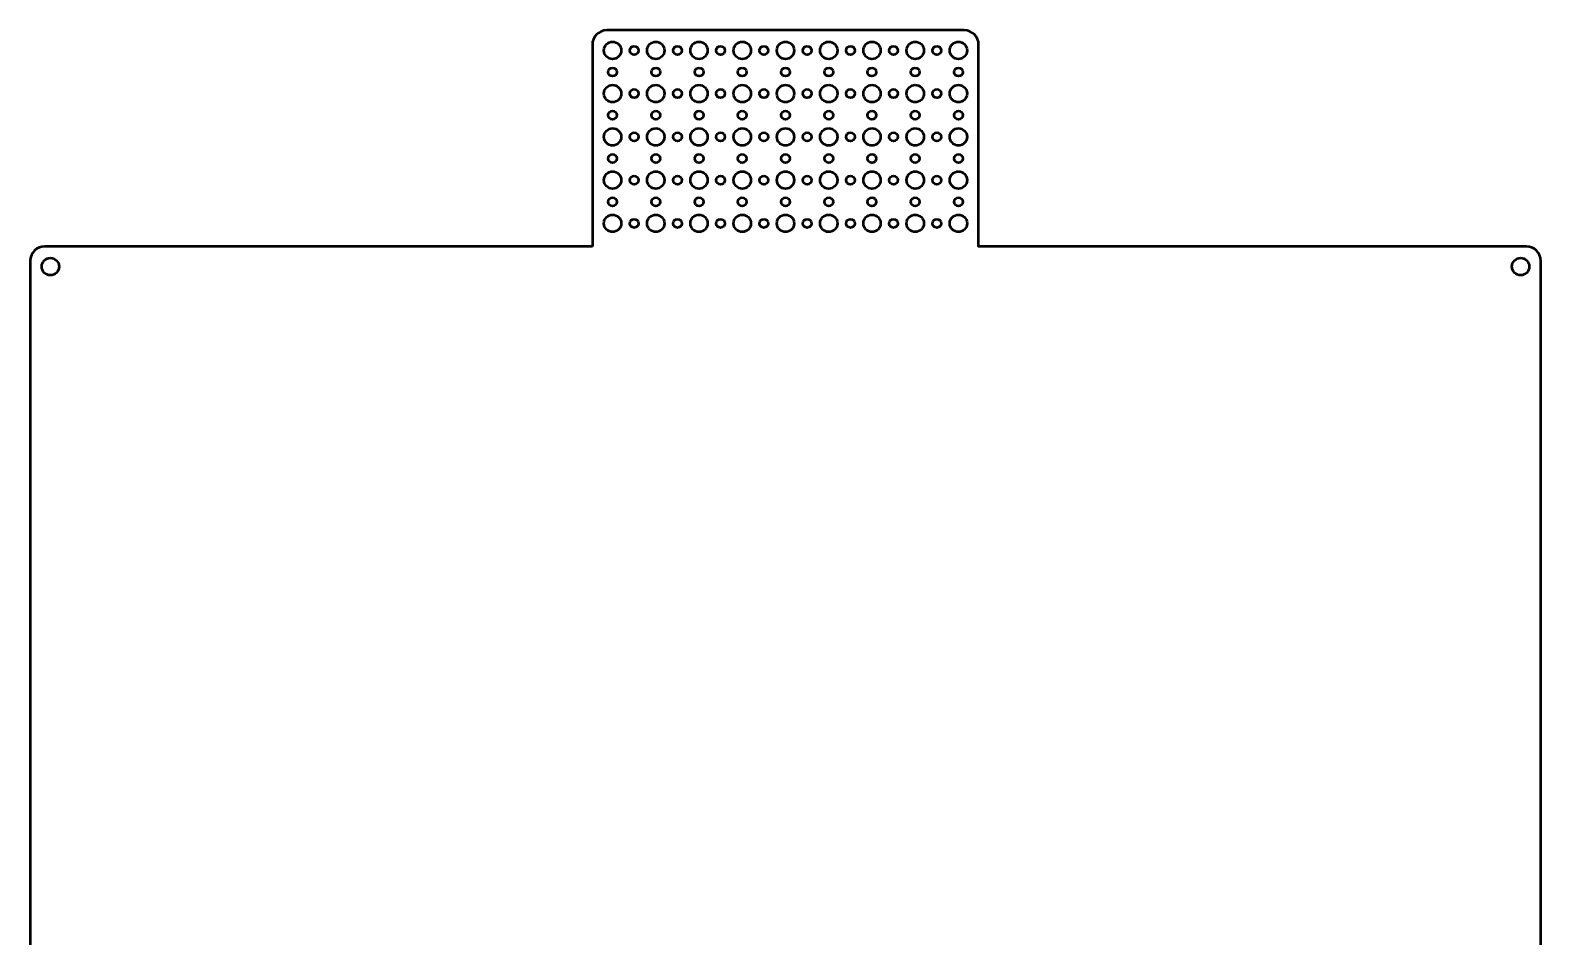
# Model space of a CAD drawing. Header units: centimetres. Extents: x -26.2 to 26.2, y -31.4 to 31.4.
# Drawn here: x -26.2 to 26.2, y 0 to 31.4 of the extents above; entities that cross this region are included whole.
import ezdxf

# ---------------------------------------------------------------- set-up
doc = ezdxf.new("R2010")
doc.units = ezdxf.units.CM
doc.header["$MEASUREMENT"] = 0
doc.layers.add('Layer 1', color=7, linetype='Continuous')

msp = doc.modelspace()

# ---------------------------------------------------------------- linework, layer by layer
at = {"layer": 'Layer 1', "lineweight": 53}
for centre, major_axis in [((-5.99999, 30.74999), (0, 0.30001)), ((-4.49999, 30.74999), (0, 0.30001)), ((-2.99999, 30.74999), (0, 0.30001)), ((-1.49999, 30.74999), (0, 0.30001)), ((0.00001, 30.74999), (0, 0.30001)), ((1.50001, 30.74999), (0, 0.30001)), ((3.00001, 30.74999), (0, 0.30001)), ((4.50001, 30.74999), (0, 0.30001)), ((6.00001, 30.74999), (0, 0.30001)), ((-5.25, 30.75), (0, 0.15)), ((-3.75, 30.75), (0, 0.15)), ((-2.25, 30.75), (0, 0.15)), ((-0.75, 30.75), (0, 0.15)), ((0.75, 30.75), (0, 0.15)), ((2.25, 30.75), (0, 0.15)), ((3.75, 30.75), (0, 0.15)), ((5.25, 30.75), (0, 0.15)), ((-6, 30), (0, 0.15)), ((-4.5, 30), (0, 0.15)), ((-3, 30), (0, 0.15)), ((-1.5, 30), (0, 0.15)), ((0, 30), (0, 0.15)), ((1.5, 30), (0, 0.15)), ((3, 30), (0, 0.15)), ((4.5, 30), (0, 0.15)), ((6, 30), (0, 0.15)), ((-5.99999, 29.24999), (0, 0.30001)), ((-5.25, 29.25), (0, 0.15)), ((-4.49999, 29.24999), (0, 0.30001)), ((-3.75, 29.25), (0, 0.15)), ((-2.99999, 29.24999), (0, 0.30001)), ((-2.25, 29.25), (0, 0.15)), ((-1.49999, 29.24999), (0, 0.30001)), ((-0.75, 29.25), (0, 0.15)), ((0.00001, 29.24999), (0, 0.30001)), ((0.75, 29.25), (0, 0.15)), ((1.50001, 29.24999), (0, 0.30001)), ((2.25, 29.25), (0, 0.15)), ((3.00001, 29.24999), (0, 0.30001)), ((3.75, 29.25), (0, 0.15)), ((4.50001, 29.24999), (0, 0.30001)), ((5.25, 29.25), (0, 0.15)), ((6.00001, 29.24999), (0, 0.30001)), ((-6, 28.5), (0, 0.15)), ((-4.5, 28.5), (0, 0.15)), ((-3, 28.5), (0, 0.15)), ((-1.5, 28.5), (0, 0.15)), ((0, 28.5), (0, 0.15)), ((1.5, 28.5), (0, 0.15)), ((3, 28.5), (0, 0.15)), ((4.5, 28.5), (0, 0.15)), ((6, 28.5), (0, 0.15)), ((-5.99999, 27.74999), (0, 0.30001)), ((-5.25, 27.75), (0, 0.15)), ((-4.49999, 27.74999), (0, 0.30001)), ((-3.75, 27.75), (0, 0.15)), ((-2.99999, 27.74999), (0, 0.30001)), ((-2.25, 27.75), (0, 0.15)), ((-1.49999, 27.74999), (0, 0.30001)), ((-0.75, 27.75), (0, 0.15)), ((0.00001, 27.74999), (0, 0.30001)), ((0.75, 27.75), (0, 0.15)), ((1.50001, 27.74999), (0, 0.30001)), ((2.25, 27.75), (0, 0.15)), ((3.00001, 27.74999), (0, 0.30001)), ((3.75, 27.75), (0, 0.15)), ((4.50001, 27.74999), (0, 0.30001)), ((5.25, 27.75), (0, 0.15)), ((6.00001, 27.74999), (0, 0.30001)), ((-6, 27), (0, 0.15)), ((-4.5, 27), (0, 0.15)), ((-3, 27), (0, 0.15)), ((-1.5, 27), (0, 0.15)), ((0, 27), (0, 0.15)), ((1.5, 27), (0, 0.15)), ((3, 27), (0, 0.15)), ((4.5, 27), (0, 0.15)), ((6, 27), (0, 0.15)), ((-5.99999, 26.24999), (0, 0.30001)), ((-5.25, 26.25), (0, 0.15)), ((-4.49999, 26.24999), (0, 0.30001)), ((-3.75, 26.25), (0, 0.15)), ((-2.99999, 26.24999), (0, 0.30001)), ((-2.25, 26.25), (0, 0.15)), ((-1.49999, 26.24999), (0, 0.30001)), ((-0.75, 26.25), (0, 0.15)), ((0.00001, 26.24999), (0, 0.30001)), ((0.75, 26.25), (0, 0.15)), ((1.50001, 26.24999), (0, 0.30001)), ((2.25, 26.25), (0, 0.15)), ((3.00001, 26.24999), (0, 0.30001)), ((3.75, 26.25), (0, 0.15)), ((4.50001, 26.24999), (0, 0.30001)), ((5.25, 26.25), (0, 0.15)), ((6.00001, 26.24999), (0, 0.30001)), ((-6, 25.5), (0, 0.15)), ((-4.5, 25.5), (0, 0.15)), ((-3, 25.5), (0, 0.15)), ((-1.5, 25.5), (0, 0.15)), ((0, 25.5), (0, 0.15)), ((1.5, 25.5), (0, 0.15)), ((3, 25.5), (0, 0.15)), ((4.5, 25.5), (0, 0.15)), ((6, 25.5), (0, 0.15)), ((-5.99999, 24.74999), (0, 0.30001)), ((-5.25, 24.75), (0, 0.15)), ((-4.49999, 24.74999), (0, 0.30001)), ((-3.75, 24.75), (0, 0.15)), ((-2.99999, 24.74999), (0, 0.30001)), ((-2.25, 24.75), (0, 0.15)), ((-1.49999, 24.74999), (0, 0.30001)), ((-0.75, 24.75), (0, 0.15)), ((0.00001, 24.74999), (0, 0.30001)), ((0.75, 24.75), (0, 0.15)), ((1.50001, 24.74999), (0, 0.30001)), ((2.25, 24.75), (0, 0.15)), ((3.00001, 24.74999), (0, 0.30001)), ((3.75, 24.75), (0, 0.15)), ((4.50001, 24.74999), (0, 0.30001)), ((5.25, 24.75), (0, 0.15)), ((6.00001, 24.74999), (0, 0.30001)), ((-25.49999, 23.24999), (0, 0.30001)), ((25.50001, 23.24999), (0, 0.30001))]:
    msp.add_ellipse(centre, major_axis=major_axis, ratio=1, dxfattribs=at)
msp.add_open_spline([(-6.7, 23.95), (-6.7, 23.95), (-6.7, 30.95), (-6.7, 30.95), (-6.7, 30.95), (-6.7, 31.22614), (-6.47614, 31.45), (-6.2, 31.45), (-6.2, 31.45), (-6.2, 31.45), (6.2, 31.45), (6.2, 31.45), (6.2, 31.45), (6.47614, 31.45), (6.7, 31.22614), (6.7, 30.95), (6.7, 30.95), (6.7, 30.95), (6.7, 23.95), (6.7, 23.95), (6.7, 23.95), (6.7, 23.95), (25.7, 23.95), (25.7, 23.95), (25.7, 23.95), (25.97614, 23.95), (26.2, 23.72614), (26.2, 23.45), (26.2, 23.45), (26.2, 23.45), (26.2, -30.95), (26.2, -30.95), (26.2, -30.95), (26.2, -31.22614), (25.97614, -31.45), (25.7, -31.45), (25.7, -31.45), (25.7, -31.45), (6.2, -31.45), (6.2, -31.45), (6.2, -31.45), (6.2, -31.45), (-6.2, -31.45), (-6.2, -31.45), (-6.2, -31.45), (-6.2, -31.45), (-25.7, -31.45), (-25.7, -31.45), (-25.7, -31.45), (-25.97614, -31.45), (-26.2, -31.22614), (-26.2, -30.95), (-26.2, -30.95), (-26.2, -30.95), (-26.2, 23.45), (-26.2, 23.45), (-26.2, 23.45), (-26.2, 23.72614), (-25.97614, 23.95), (-25.7, 23.95), (-25.7, 23.95), (-25.7, 23.95), (-6.7, 23.95), (-6.7, 23.95)], degree=3, knots=[0, 0, 0, 0, 0.05882353, 0.05882353, 0.05882353, 0.05882353, 0.11764706, 0.11764706, 0.11764706, 0.11764706, 0.17647059, 0.17647059, 0.17647059, 0.17647059, 0.23529412, 0.23529412, 0.23529412, 0.23529412, 0.29411765, 0.29411765, 0.29411765, 0.29411765, 0.35294118, 0.35294118, 0.35294118, 0.35294118, 0.41176471, 0.41176471, 0.41176471, 0.41176471, 0.47058824, 0.47058824, 0.47058824, 0.47058824, 0.52941176, 0.52941176, 0.52941176, 0.52941176, 0.58823529, 0.58823529, 0.58823529, 0.58823529, 0.64705882, 0.64705882, 0.64705882, 0.64705882, 0.70588235, 0.70588235, 0.70588235, 0.70588235, 0.76470588, 0.76470588, 0.76470588, 0.76470588, 0.82352941, 0.82352941, 0.82352941, 0.82352941, 0.88235294, 0.88235294, 0.88235294, 0.88235294, 1, 1, 1, 1], dxfattribs=at)

doc.saveas('drawing.dxf')
